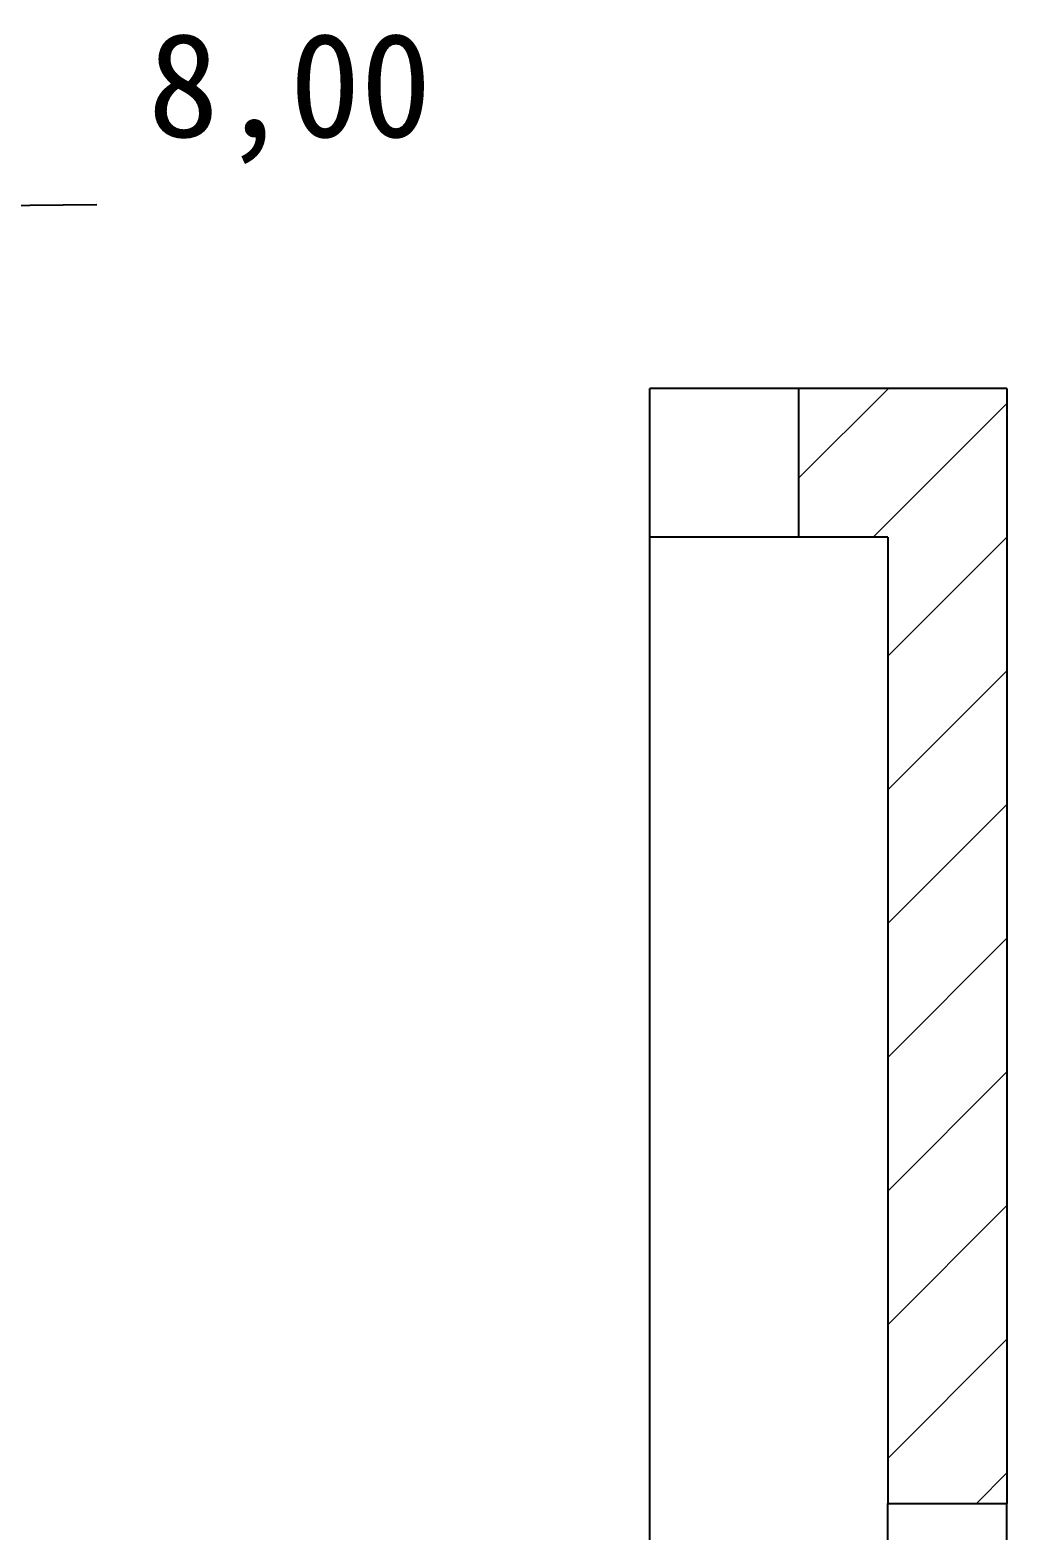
# Model space of a CAD drawing. Header units: millimetres. Extents: x 15 to 415, y 5 to 292.
# Drawn here: x 51.9 to 84.7, y 159.1 to 209.5 of the extents above; entities that cross this region are included whole.
import ezdxf

# ---------------------------------------------------------------- set-up
doc = ezdxf.new("R2010")
doc.units = ezdxf.units.MM
doc.header["$PDSIZE"] = -1
doc.dimstyles.new('ISO-25', dxfattribs={"dimtxt": 2.5, "dimasz": 2.5, "dimexe": 1.25, "dimexo": 0.625, "dimtad": 1, "dimtxsty": 'Standard', "dimcen": 2.5, "dimadec": 0, "dimazin": 0, "dimtfac": 1, "dimtmove": 0, "dimatfit": 3, "dimfxl": 0, "dimarcsym": 0})

# ---------------------------------------------------------------- blocks, each defined once
blk = doc.blocks.new('*D24')
at = {"color": 0, "lineweight": -2, "transparency": 16777216}
for p, q in [((39.192, 188.483), (39.02, 204.495)), ((47.192, 188.569), (47.02, 204.581)), ((35.475, 203.457), (31.919, 203.419)), ((39.031, 203.495), (47.031, 203.581)), ((50.586, 203.619), (54.142, 203.658))]:
    blk.add_line(p, q, dxfattribs=at)
at = {"color": 0, "transparency": 16777216}
for points in [[(50.58, 204.212), (50.593, 203.027), (47.031, 203.581)], [(35.468, 204.05), (35.481, 202.864), (39.031, 203.495)]]:
    blk.add_solid(points, dxfattribs=at)
at = {"layer": 'Defpoints', "color": 0, "transparency": 16777216}
for p in [(47.031, 203.581), (47.203, 187.569), (39.203, 187.483)]:
    blk.add_point(p, dxfattribs=at)
at = {"color": 0, "transparency": 16777216, "insert": (60.624, 207.223), "char_height": 3.5, "attachment_point": 5}
blk.add_mtext('8,00', dxfattribs=at)

msp = doc.modelspace()

# ---------------------------------------------------------------- hatches: boundary and pattern name
at = {"linetype": 'Continuous', "lineweight": 18}
h = msp.add_hatch(dxfattribs=at)
h.set_pattern_fill('ANSI31', angle=3e-322, style=0)
h.paths.add_polyline_path([(84.721, 197.483), (77.721, 197.483), (77.721, 192.483), (80.721, 192.483), (80.721, 160.033), (84.721, 160.033)], flags=0)

# ---------------------------------------------------------------- linework, layer by layer
at = {"color": 7, "linetype": 'Continuous', "lineweight": 25}
for p, q in [((72.721, 192.483), (72.721, 197.483)), ((77.721, 197.483), (72.721, 197.483)), ((77.721, 197.483), (77.721, 192.483)), ((84.721, 197.483), (77.721, 197.483)), ((84.721, 197.483), (84.721, 160.033)), ((77.721, 192.483), (72.721, 192.483)), ((72.721, 132.483), (72.721, 192.483)), ((80.721, 192.483), (77.721, 192.483)), ((80.721, 192.483), (80.721, 160.033)), ((80.721, 160.033), (84.721, 160.033)), ((80.721, 154.933), (80.721, 160.033)), ((84.721, 154.933), (84.721, 160.033))]:
    msp.add_line(p, q, dxfattribs=at)

# ---------------------------------------------------------------- dimensions: what is measured, and where the dimension line sits
dim = msp.add_aligned_dim(p1=(39.203, 187.483), p2=(47.203, 187.569), distance=16.014, dimstyle='ISO-25', override={"dimtxt": 3.5, "dimasz": 3.556, "dimexe": 1, "dimexo": 1, "dimgap": 1.524, "dimtih": 1, "dimtoh": 1, "dimzin": 0, "dimadec": 2, "dimtzin": 0})
dim.commit()
dim.dimension.update_dxf_attribs({"geometry": '*D24', "text_midpoint": (60.624, 207.223)})

doc.saveas('drawing.dxf')
